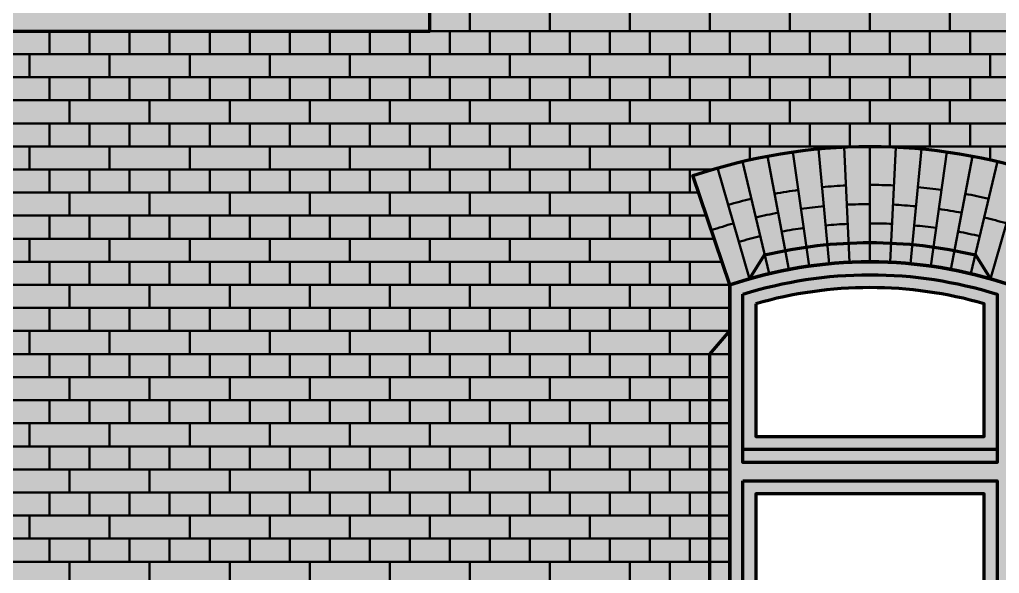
# Model space of a CAD drawing. Header units: millimetres. Extents: x 26 to 140, y 301 to 425.
# Drawn here: x 67.9 to 94.43, y 385.72 to 400.73 of the extents above; entities that cross this region are included whole.
import ezdxf

# ---------------------------------------------------------------- set-up
doc = ezdxf.new("R2010")
doc.units = ezdxf.units.MM
doc.linetypes.add('Volllinie', pattern=[0])
for name, color, linetype, lineweight, true_color in [('Fenster', 178, 'Continuous', 70, 0x000000), ('Rot', 178, 'Continuous', 70, 0x000000), ('Schwarz', 178, 'Continuous', 70, 0x000000), ('Zeichnung', 178, 'Continuous', 25, 0x000000)]:
    doc.layers.add(name, color=color, linetype=linetype, lineweight=lineweight, true_color=true_color)

# ---------------------------------------------------------------- blocks, each defined once
blk = doc.blocks.new('$GROUP$3')
at = {"layer": 'Fenster', "linetype": 'ByBlock', "lineweight": -2}
h = blk.add_hatch(color=0, dxfattribs=at)
edge = h.paths.add_edge_path(flags=0)
edge.add_line((-3.79166666667, -8.124999999927), (3.79166666667, -8.124999999927))
edge.add_line((3.79166666667, -8.124999999927), (3.7916666664491, 7.499999999923))
edge.add_arc((-8.40519e-11, -3.688888888112462), 11.81388888803946, 71.2796183954582, 108.7203816045362)
edge.add_line((-3.791666666616657, 7.499999999924979), (-3.79166666667, -8.124999999927))
h.paths.add_polyline_path([(-3.09166666667, -6.924999999927), (3.0916666666631, -6.924999999927), (3.0916666666631, 1.8375000000988), (-3.09166666667, 1.8375000000988)], flags=0)
edge = h.paths.add_edge_path(flags=0)
edge.add_line((-3.09166666667, 6.986321809501), (-3.09166666667, 3.3875000000988))
edge.add_line((-3.09166666667, 3.3875000000988), (3.091666666603699, 3.3875000000988))
edge.add_line((3.091666666603699, 3.3875000000988), (3.0916666668114, 6.9863218094083))
edge.add_arc((8.8481e-12, -3.688888888115309), 11.1138888880422, 73.84836145413256, 106.1516385457858)
at = {"layer": 'Fenster', "color": 0, "linetype": 'ByBlock', "lineweight": -2, "flags": 128}
for points in [[(-3.79166666667, -8.124999999927), (3.79166666667, -8.124999999927), (3.7916666664491, 7.499999999923, 0.16483516484155), (-3.7916666666172, 7.4999999999266)], [(-3.09166666667, 6.986321809501), (-3.09166666667, 3.3875000000988), (3.0916666666037, 3.3875000000988), (3.0916666668114, 6.9863218094083, 0.14189051982885), (-3.0916666667937, 6.9863218094652)]]:
    blk.add_lwpolyline(points, format="xyb", close=True, dxfattribs=at)
blk.add_lwpolyline([(-3.4416666668026, 7.2461775951125, -0.15365299898056), (3.4416666665815, 7.2461775951258), (3.4416666666077, 2.6875000000987), (-3.44166666667, 2.6875000000987), (-3.4416666668026, 7.2461775951125)], format="xyb", dxfattribs=at)
at = {"layer": 'Fenster', "color": 178, "linetype": 'Volllinie', "lineweight": 70, "ltscale": 2.8, "true_color": 0x000000, "flags": 128}
for points in [[(3.4416666666057, 3.0375000000988), (-3.44166666667, 3.0375000000988)], [(-3.44166666667, -7.2749999999271), (3.4416666666651, -7.2749999999271)]]:
    blk.add_lwpolyline(points, dxfattribs=at)
at = {"layer": 'Fenster', "color": 0, "linetype": 'ByBlock', "lineweight": -2, "flags": 128}
blk.add_lwpolyline([(-3.44166666667, 2.1875000000987), (3.4416666666106, 2.1875000000987), (3.4416666666106, -7.624999999927), (-3.44166666667, -7.624999999927), (-3.44166666667, 2.1875000000987)], dxfattribs=at)
blk.add_lwpolyline([(-3.09166666667, -6.924999999927), (3.0916666666631, -6.924999999927), (3.0916666666631, 1.8375000000988), (-3.09166666667, 1.8375000000988)], close=True, dxfattribs=at)

msp = doc.modelspace()

# ---------------------------------------------------------------- hatches: boundary and pattern name
at = {"layer": 'Rot', "linetype": 'Volllinie', "lineweight": 70, "true_color": 0xcc3300}
h = msp.add_hatch(color=22, dxfattribs=at)
edge = h.paths.add_edge_path(flags=0)
edge.add_line((84.96596666661401, 343.87500000001), (84.96596666661401, 360.12500000001))
edge.add_arc((90.92429999992899, 346.5493055556329), 14.82569444438, 66.30346752314699, 113.6965324768685, ccw=False)
edge.add_line((96.88263333324215, 360.1250000000158), (96.88263333328399, 343.87500000001))
edge.add_line((96.88263333328399, 343.87500000001), (84.96596666661401, 343.87500000001))
edge = h.paths.add_edge_path(flags=0)
edge.add_line((87.13263333328399, 377.91666666668), (87.13263333328399, 393.54166666668))
edge.add_arc((90.924299999949, 382.3527777783834), 11.81388888832744, 71.27961839525898, 108.72038160474091, ccw=False)
edge.add_line((94.71596666661402, 393.54166666668), (94.71596666661401, 377.91666666668))
edge.add_line((94.71596666661401, 377.91666666668), (87.13263333328399, 377.91666666668))
edge = h.paths.add_edge_path(flags=0)
edge.add_line((82.25763333328399, 404.16666666671), (82.25763333328399, 411.97916666672))
edge.add_arc((85.236799999944, 405.1913194445243), 7.41284722219529, 66.30346752313602, 113.69653247686401, ccw=False)
edge.add_line((88.215966666604, 411.9791666667201), (88.215966666604, 404.16666666671))
edge.add_line((88.215966666604, 404.16666666671), (82.25763333328399, 404.16666666671))
edge = h.paths.add_edge_path(flags=0)
edge.add_line((92.54929999994397, 404.1666666667), (92.54929999994397, 411.97916666671))
edge.add_arc((95.52846666661898, 405.1913194445719), 7.412847222148506, 66.30346752285061, 113.69653247714939, ccw=False)
edge.add_line((98.507633333294, 411.9791666667099), (98.507633333294, 404.1666666667))
edge.add_line((98.507633333294, 404.1666666667), (92.54929999994397, 404.1666666667))
h.paths.add_polyline_path([(41.63263333328399, 336.54166666667), (140.215966666614, 336.54166666667), (140.215966666614, 404.16666666662), (105.007633333294, 404.16666666662), (105.007633333294, 415.41666666666), (95.63263333314399, 424.79166666681), (85.13263333339398, 424.79166666681), (75.757633333294, 415.41666666666), (75.757633333294, 404.16666666662), (41.63263333328399, 404.16666666662)], flags=0)

# ---------------------------------------------------------------- linework, layer by layer
at = {"layer": 'Schwarz', "color": 178, "linetype": 'Volllinie', "lineweight": 70, "true_color": 0x000000, "flags": 128}
for points in [[(41.63263333328399, 400.41666666671), (79.007633333294, 400.41666666671), (79.007633333294, 415.41666666671), (79.00763333324397, 416.04166666671), (79.549299999744, 416.04166666676), (79.549299999744, 416.66666666676), (80.09096666624401, 416.66666666681), (80.090966666584, 416.66666666681), (80.090966666584, 417.29166666681), (80.63263333308402, 417.29166666686), (80.63263333307401, 417.91666666686), (81.17429999957398, 417.91666666691), (81.17429999957398, 418.54166666691), (81.715966666074, 418.54166666696), (81.715966666074, 419.16666666696), (82.25763333257402, 419.16666666701), (82.25763333257402, 419.16666666676), (82.25763333257402, 419.79166666676), (82.79929999907398, 419.79166666681), (82.79929999907398, 420.41666666681), (97.96596666746399, 420.41666666681), (97.96596666746399, 419.79166666681), (98.50763333396401, 419.79166666681), (98.50763333396401, 419.16666666676), (99.04930000046397, 419.1666666668), (99.04930000046397, 419.16666666696), (99.04930000046397, 418.54166666696), (99.590966666964, 418.54166666701), (99.590966666964, 418.54166666691), (99.590966666964, 417.91666666691), (100.132633333464, 417.91666666696), (100.132633333464, 417.91666666686), (100.132633333464, 417.29166666686), (100.674299999964, 417.29166666691), (100.674299999964, 416.66666666681), (101.215966666464, 416.66666666686), (101.215966666794, 416.66666666676), (101.215966666794, 416.04166666676), (101.757633333294, 416.04166666681), (101.757633333294, 415.41666666671), (101.757633333294, 400.41666666671), (140.215966666614, 400.41666666671)], [(87.13263333328399, 379.16666666669), (86.59096666661401, 379.79166666668), (86.59096666661401, 391.6666666667), (87.13263333328399, 392.2916666667)]]:
    msp.add_lwpolyline(points, dxfattribs=at)
for points in [[(87.13263333337397, 393.54166666668), (86.12966484051401, 396.50134218985), (86.12966484040402, 396.50134218981, -0.16483516484357), (95.71893515949398, 396.50134218981), (95.71893515938399, 396.50134218985), (94.71596666653397, 393.5416666667)], [(87.65882733293398, 393.70639296595), (88.071680697494, 394.35310841553, -0.11722264654014), (93.77691929707402, 394.35310841679), (94.189773610504, 393.70639626609)]]:
    msp.add_lwpolyline(points, format="xyb", dxfattribs=at)
at = {"layer": 'Schwarz', "flags": 128}
msp.add_lwpolyline([(87.13263333328399, 377.91666666668), (87.13263333328399, 393.54166666668, -0.16483516484336), (94.71596666661401, 393.54166666668), (94.71596666661401, 377.91666666668)], format="xyb", close=True, dxfattribs=at)
at = {"layer": 'Zeichnung', "color": 1, "linetype": 'Volllinie', "lineweight": 50, "true_color": 0xff0000, "flags": 128}
for points in [[(80.09096666662401, 400.41666666671), (80.09096666662401, 401.04166666671)], [(82.257633333294, 400.41666666671), (82.257633333294, 401.04166666671)], [(84.42429999995397, 400.41666666671), (84.42429999995397, 401.04166666671)], [(86.59096666662401, 400.41666666671), (86.59096666662401, 401.04166666671)], [(88.75763333328399, 400.41666666671), (88.75763333328399, 401.04166666671)], [(90.92429999995397, 400.41666666671), (90.92429999995397, 401.04166666671)], [(93.09096666662401, 400.41666666671), (93.09096666662401, 401.04166666671)], [(68.71596666663402, 399.79166666671), (68.71596666663402, 400.41666666671)], [(69.79929999996398, 399.79166666671), (69.79929999996398, 400.41666666671)], [(70.882633333294, 399.79166666671), (70.882633333294, 400.41666666671)], [(71.96596666663402, 399.79166666671), (71.96596666663402, 400.41666666671)], [(73.04929999996398, 399.79166666671), (73.04929999996398, 400.41666666671)], [(74.132633333294, 399.79166666671), (74.132633333294, 400.41666666671)], [(75.21596666663402, 399.79166666671), (75.21596666663402, 400.41666666671)], [(76.29929999996398, 399.79166666671), (76.29929999996398, 400.41666666671)], [(77.382633333294, 399.79166666671), (77.382633333294, 400.41666666671)], [(78.46596666663402, 399.79166666671), (78.46596666663402, 400.41666666671)], [(79.007633333294, 400.41666666671), (102.299299999964, 400.41666666671)], [(79.54929999996398, 399.79166666671), (79.54929999996398, 400.41666666671)], [(80.632633333294, 399.79166666671), (80.632633333294, 400.41666666671)], [(81.71596666663402, 399.79166666671), (81.71596666663402, 400.41666666671)], [(82.79929999996398, 399.79166666671), (82.79929999996398, 400.41666666671)], [(83.882633333294, 399.79166666671), (83.882633333294, 400.41666666671)], [(84.96596666663402, 399.79166666671), (84.96596666663402, 400.41666666671)], [(86.04929999996398, 399.79166666671), (86.04929999996398, 400.41666666671)], [(87.132633333294, 399.79166666671), (87.132633333294, 400.41666666671)], [(88.21596666662401, 399.79166666671), (88.21596666662401, 400.41666666671)], [(89.29929999996398, 399.79166666671), (89.29929999996398, 400.41666666671)], [(90.382633333294, 399.79166666671), (90.382633333294, 400.41666666671)], [(91.46596666662401, 399.79166666671), (91.46596666662401, 400.41666666671)], [(92.54929999996398, 399.79166666671), (92.54929999996398, 400.41666666671)], [(93.632633333294, 399.79166666671), (93.632633333294, 400.41666666671)], [(140.215966666614, 399.79166666671), (41.63263333328399, 399.79166666671)], [(68.17429999995397, 399.79166666671), (68.17429999995397, 399.16666666671)], [(70.34096666662401, 399.79166666671), (70.34096666662401, 399.16666666671)], [(72.50763333328399, 399.79166666671), (72.50763333328399, 399.16666666671)], [(74.67429999995397, 399.79166666671), (74.67429999995397, 399.16666666671)], [(76.84096666662401, 399.79166666671), (76.84096666662401, 399.16666666671)], [(79.00763333328399, 399.79166666671), (79.00763333328399, 399.16666666671)], [(81.17429999995397, 399.79166666671), (81.17429999995397, 399.16666666671)], [(83.34096666662401, 399.79166666671), (83.34096666662401, 399.16666666671)], [(85.50763333328399, 399.79166666671), (85.50763333328399, 399.16666666671)], [(87.67429999995397, 399.79166666671), (87.67429999995397, 399.16666666671)], [(89.84096666662401, 399.79166666671), (89.84096666662401, 399.16666666671)], [(92.007633333294, 399.79166666671), (92.007633333294, 399.16666666671)], [(94.17429999995397, 399.79166666671), (94.17429999995397, 399.16666666671)], [(41.63263333328399, 399.16666666671), (140.215966666624, 399.16666666671)], [(68.71596666662401, 398.54166666671), (68.71596666662401, 399.16666666671)], [(69.79929999995397, 398.54166666671), (69.79929999995397, 399.16666666671)], [(70.88263333328399, 398.54166666671), (70.88263333328399, 399.16666666671)], [(71.96596666662401, 398.54166666671), (71.96596666662401, 399.16666666671)], [(73.04929999995397, 398.54166666671), (73.04929999995397, 399.16666666671)], [(74.13263333328399, 398.54166666671), (74.13263333328399, 399.16666666671)], [(75.21596666662401, 398.54166666671), (75.21596666662401, 399.16666666671)], [(76.29929999995397, 398.54166666671), (76.29929999995397, 399.16666666671)], [(77.382633333294, 398.54166666671), (77.382633333294, 399.16666666671)], [(78.46596666662401, 398.54166666671), (78.46596666662401, 399.16666666671)], [(79.54929999995397, 398.54166666671), (79.54929999995397, 399.16666666671)], [(80.632633333294, 398.54166666671), (80.632633333294, 399.16666666671)], [(81.71596666662401, 398.54166666671), (81.71596666662401, 399.16666666671)], [(82.79929999995397, 398.54166666671), (82.79929999995397, 399.16666666671)], [(83.882633333294, 398.54166666671), (83.882633333294, 399.16666666671)], [(84.96596666662401, 398.54166666671), (84.96596666662401, 399.16666666671)], [(86.04929999995397, 398.54166666671), (86.04929999995397, 399.16666666671)], [(87.13263333328399, 398.54166666671), (87.13263333328399, 399.16666666671)], [(88.21596666662401, 398.54166666671), (88.21596666662401, 399.16666666671)], [(89.29929999995397, 398.54166666671), (89.29929999995397, 399.16666666671)], [(90.38263333328399, 398.54166666671), (90.38263333328399, 399.16666666671)], [(91.46596666662401, 398.54166666671), (91.46596666662401, 399.16666666671)], [(92.54929999995397, 398.54166666671), (92.54929999995397, 399.16666666671)], [(93.63263333328399, 398.54166666671), (93.63263333328399, 399.16666666671)], [(41.63263333328399, 398.54166666671), (140.215966666624, 398.54166666671)], [(69.257633333294, 398.54166666671), (69.257633333294, 397.91666666671)], [(71.42429999995397, 398.54166666671), (71.42429999995397, 397.91666666671)], [(73.59096666662401, 398.54166666671), (73.59096666662401, 397.91666666671)], [(75.757633333294, 398.54166666671), (75.757633333294, 397.91666666671)], [(77.92429999995397, 398.54166666671), (77.92429999995397, 397.91666666671)], [(80.09096666662401, 398.54166666671), (80.09096666662401, 397.91666666671)], [(82.257633333294, 398.54166666671), (82.257633333294, 397.91666666671)], [(84.42429999995397, 398.54166666671), (84.42429999995397, 397.91666666671)], [(86.59096666662401, 398.54166666671), (86.59096666662401, 397.91666666671)], [(88.75763333328399, 398.54166666671), (88.75763333328399, 397.91666666671)], [(90.92429999995397, 398.54166666671), (90.92429999995397, 397.91666666671)], [(93.09096666662401, 398.54166666671), (93.09096666662401, 397.91666666671)], [(41.63263333328399, 397.91666666671), (140.215966666624, 397.91666666671)], [(68.71596666662401, 397.2916666667), (68.71596666662401, 397.91666666671)], [(69.79929999995397, 397.2916666667), (69.79929999995397, 397.91666666671)], [(70.88263333328399, 397.2916666667), (70.88263333328399, 397.91666666671)], [(71.96596666662401, 397.2916666667), (71.96596666662401, 397.91666666671)], [(73.04929999995397, 397.2916666667), (73.04929999995397, 397.91666666671)], [(74.13263333328399, 397.2916666667), (74.13263333328399, 397.91666666671)], [(75.21596666662401, 397.29166666671), (75.21596666662401, 397.91666666671)], [(76.29929999995397, 397.29166666671), (76.29929999995397, 397.91666666671)], [(77.38263333328399, 397.29166666671), (77.38263333328399, 397.91666666671)], [(78.46596666662401, 397.29166666671), (78.46596666662401, 397.91666666671)], [(79.54929999995397, 397.2916666667), (79.54929999995397, 397.91666666671)], [(80.63263333328399, 397.2916666667), (80.63263333328399, 397.91666666671)], [(81.71596666662401, 397.2916666667), (81.71596666662401, 397.91666666671)], [(82.79929999995397, 397.2916666667), (82.79929999995397, 397.91666666671)], [(83.88263333328399, 397.2916666667), (83.88263333328399, 397.91666666671)], [(84.96596666662401, 397.2916666667), (84.96596666662401, 397.91666666671)], [(86.04929999995397, 397.2916666667), (86.04929999995397, 397.91666666671)], [(87.13263333328399, 397.2916666667), (87.13263333328399, 397.91666666671)], [(88.21596666662401, 397.2916666667), (88.21596666662401, 397.91666666671)], [(89.29929999995397, 397.2916666667), (89.29929999995397, 397.91666666671)], [(90.38263333328399, 397.2916666667), (90.38263333328399, 397.91666666671)], [(91.46596666662401, 397.2916666667), (91.46596666662401, 397.91666666671)], [(92.54929999995397, 397.2916666667), (92.54929999995397, 397.91666666671)], [(93.63263333328399, 397.2916666667), (93.63263333328399, 397.91666666671)], [(41.63263333328399, 397.2916666667), (140.215966666624, 397.2916666667)], [(68.17429999995397, 397.2916666667), (68.17429999995397, 396.66666666671)], [(70.34096666662401, 397.2916666667), (70.34096666662401, 396.66666666671)], [(72.50763333328399, 397.2916666667), (72.50763333328399, 396.66666666671)], [(74.67429999995397, 397.2916666667), (74.67429999995397, 396.66666666671)], [(76.84096666662401, 397.2916666667), (76.84096666662401, 396.66666666671)], [(79.00763333328399, 397.2916666667), (79.00763333328399, 396.66666666671)], [(81.17429999995397, 397.2916666667), (81.17429999995397, 396.66666666671)], [(83.34096666662401, 397.2916666667), (83.34096666662401, 396.66666666671)], [(85.50763333328399, 397.2916666667), (85.50763333328399, 396.66666666671)], [(87.67429999995397, 397.2916666667), (87.67429999995397, 396.93387774996)], [(89.27542417519402, 394.05103270193), (88.83926484061402, 397.14544588126)], [(89.823050306624, 394.11522367681), (89.53174822918402, 397.22662061684)], [(89.84096666661401, 397.2916666667), (89.84096666661401, 397.25234085874)], [(90.373074834754, 394.15379535579), (90.227264951704, 397.27539629388)], [(90.92429999713397, 394.16666666671), (90.92429999713397, 397.2916666667)], [(91.47552515952401, 394.15379535579), (91.621335042564, 397.27539629388)], [(92.00763333328399, 397.2916666667), (92.00763333328399, 397.25234085874)], [(92.025549687644, 394.11522367681), (92.31685176508398, 397.22662061684)], [(92.57317581907398, 394.05103270193), (93.00933515365398, 397.14544588126)], [(94.17429999995397, 397.2916666667), (94.17429999995397, 396.93387774996)], [(88.19213247527398, 393.84639475838), (87.469421808594, 396.88667670126)], [(88.73139052247399, 393.96135406267), (88.151323194604, 397.03204890656)], [(93.11720947179401, 393.96135406267), (93.697276799664, 397.03204890656)], [(93.65646751899402, 393.84639475838), (94.379178185674, 396.88667670126)], [(41.63263333328399, 396.66666666671), (86.64842209218398, 396.66666666671)], [(68.71596666662401, 396.04166666671), (68.71596666662401, 396.66666666671)], [(69.79929999995397, 396.04166666671), (69.79929999995397, 396.66666666671)], [(70.88263333328399, 396.04166666671), (70.88263333328399, 396.66666666671)], [(71.96596666662401, 396.04166666671), (71.96596666662401, 396.66666666671)], [(73.04929999995397, 396.04166666671), (73.04929999995397, 396.66666666671)], [(74.13263333328399, 396.04166666671), (74.13263333328399, 396.66666666671)], [(75.21596666662401, 396.04166666671), (75.21596666662401, 396.66666666671)], [(76.29929999995397, 396.04166666671), (76.29929999995397, 396.66666666671)], [(77.38263333328399, 396.04166666671), (77.38263333328399, 396.66666666671)], [(78.46596666662401, 396.04166666671), (78.46596666662401, 396.66666666671)], [(79.54929999995397, 396.04166666671), (79.54929999995397, 396.66666666671)], [(80.63263333328399, 396.04166666671), (80.63263333328399, 396.66666666671)], [(81.71596666662401, 396.04166666671), (81.71596666662401, 396.66666666671)], [(82.79929999995397, 396.04166666671), (82.79929999995397, 396.66666666671)], [(83.88263333328399, 396.04166666671), (83.88263333328399, 396.66666666671)], [(84.96596666662401, 396.04166666671), (84.96596666662401, 396.66666666671)], [(86.04929999995397, 396.66666666671), (86.04929999995397, 396.04166666671)], [(87.65882638419401, 393.7063962646), (86.79504603670398, 396.70964592309)], [(94.18977361007398, 393.7063962646), (95.05355395756402, 396.70964592309)], [(41.63263333328399, 396.04166666671), (86.28543869580398, 396.04166666671)], [(69.25763333328399, 396.04166666671), (69.25763333328399, 395.4166666667)], [(71.42429999995397, 396.04166666671), (71.42429999995397, 395.4166666667)], [(73.59096666662401, 396.04166666671), (73.59096666662401, 395.4166666667)], [(75.75763333328399, 396.04166666671), (75.75763333328399, 395.4166666667)], [(77.92429999995397, 396.04166666671), (77.92429999995397, 395.4166666667)], [(80.09096666662401, 396.04166666671), (80.09096666662401, 395.4166666667)], [(82.257633333294, 396.04166666671), (82.257633333294, 395.4166666667)], [(84.42429999995397, 396.04166666671), (84.42429999995397, 395.4166666667)], [(85.50763333328399, 395.4166666667), (85.50763333328399, 396.04166666671)], [(41.63263333328399, 395.4166666667), (86.49723735519399, 395.4166666667)], [(68.71596666662401, 394.7916666667), (68.71596666662401, 395.4166666667)], [(69.79929999995397, 394.7916666667), (69.79929999995397, 395.4166666667)], [(70.88263333328399, 394.7916666667), (70.88263333328399, 395.4166666667)], [(71.96596666662401, 394.7916666667), (71.96596666662401, 395.4166666667)], [(73.04929999995397, 394.7916666667), (73.04929999995397, 395.4166666667)], [(74.13263333328399, 394.7916666667), (74.13263333328399, 395.4166666667)], [(75.21596666662401, 394.79166666671), (75.21596666662401, 395.4166666667)], [(76.29929999995397, 394.79166666671), (76.29929999995397, 395.4166666667)], [(77.38263333328399, 394.79166666671), (77.38263333328399, 395.4166666667)], [(78.46596666662401, 394.79166666671), (78.46596666662401, 395.4166666667)], [(79.54929999995397, 394.7916666667), (79.54929999995397, 395.4166666667)], [(80.63263333328399, 394.7916666667), (80.63263333328399, 395.4166666667)], [(81.71596666662401, 394.7916666667), (81.71596666662401, 395.4166666667)], [(82.79929999995397, 394.7916666667), (82.79929999995397, 395.4166666667)], [(83.88263333328399, 394.7916666667), (83.88263333328399, 395.4166666667)], [(84.96596666662401, 394.7916666667), (84.96596666662401, 395.4166666667)], [(86.04929999995397, 395.4166666667), (86.04929999995397, 394.7916666667)], [(41.63263333328399, 394.7916666667), (86.709036014584, 394.7916666667)], [(68.17429999995397, 394.7916666667), (68.17429999995397, 394.16666666671)], [(70.34096666661401, 394.7916666667), (70.34096666661401, 394.16666666671)], [(72.50763333328399, 394.7916666667), (72.50763333328399, 394.16666666671)], [(74.67429999995397, 394.7916666667), (74.67429999995397, 394.16666666671)], [(76.84096666661401, 394.7916666667), (76.84096666661401, 394.16666666671)], [(79.00763333328399, 394.7916666667), (79.00763333328399, 394.16666666671)], [(81.17429999995397, 394.7916666667), (81.17429999995397, 394.16666666671)], [(83.34096666662401, 394.7916666667), (83.34096666662401, 394.16666666671)], [(85.50763333328399, 394.7916666667), (85.50763333328399, 394.16666666671)], [(41.63263333328399, 394.16666666671), (86.92083467397401, 394.16666666671)], [(68.71596666662401, 393.5416666667), (68.71596666662401, 394.16666666671)], [(69.79929999995397, 393.5416666667), (69.79929999995397, 394.16666666671)], [(70.88263333328399, 393.5416666667), (70.88263333328399, 394.16666666671)], [(71.96596666662401, 393.5416666667), (71.96596666662401, 394.16666666671)], [(73.04929999995397, 393.5416666667), (73.04929999995397, 394.16666666671)], [(74.13263333328399, 393.5416666667), (74.13263333328399, 394.16666666671)], [(75.21596666662401, 393.5416666667), (75.21596666662401, 394.16666666671)], [(76.29929999995397, 393.5416666667), (76.29929999995397, 394.16666666671)], [(77.38263333328399, 393.5416666667), (77.38263333328399, 394.16666666671)], [(78.46596666662401, 393.5416666667), (78.46596666662401, 394.16666666671)], [(79.54929999995397, 393.5416666667), (79.54929999995397, 394.16666666671)], [(80.63263333328399, 393.5416666667), (80.63263333328399, 394.16666666671)], [(81.71596666662401, 393.5416666667), (81.71596666662401, 394.16666666671)], [(82.79929999995397, 393.5416666667), (82.79929999995397, 394.16666666671)], [(83.88263333328399, 393.5416666667), (83.88263333328399, 394.16666666671)], [(84.96596666662401, 393.5416666667), (84.96596666662401, 394.16666666671)], [(86.04929999995397, 394.16666666671), (86.04929999995397, 393.5416666667)], [(41.63263333328399, 393.5416666667), (87.13263333327399, 393.5416666667)], [(69.25763333328399, 393.5416666667), (69.25763333328399, 392.9166666667)], [(71.42429999995397, 393.5416666667), (71.42429999995397, 392.9166666667)], [(73.59096666662401, 393.5416666667), (73.59096666662401, 392.9166666667)], [(75.75763333328399, 393.5416666667), (75.75763333328399, 392.9166666667)], [(77.92429999995397, 393.5416666667), (77.92429999995397, 392.9166666667)], [(80.09096666662401, 393.5416666667), (80.09096666662401, 392.9166666667)], [(82.25763333328399, 393.5416666667), (82.25763333328399, 392.9166666667)], [(84.42429999995397, 393.5416666667), (84.42429999995397, 392.9166666667)], [(85.50763333328399, 393.5416666667), (85.50763333328399, 392.9166666667)], [(41.63263333328399, 392.9166666667), (87.13263333328399, 392.9166666667)], [(68.71596666661401, 392.2916666667), (68.71596666661401, 392.9166666667)], [(69.79929999995397, 392.2916666667), (69.79929999995397, 392.9166666667)], [(70.88263333328399, 392.2916666667), (70.88263333328399, 392.9166666667)], [(71.96596666662401, 392.2916666667), (71.96596666662401, 392.9166666667)], [(73.04929999995397, 392.2916666667), (73.04929999995397, 392.9166666667)], [(74.13263333328399, 392.2916666667), (74.13263333328399, 392.9166666667)], [(75.21596666662401, 392.29166666671), (75.21596666662401, 392.9166666667)], [(76.29929999995397, 392.29166666671), (76.29929999995397, 392.9166666667)], [(77.38263333328399, 392.29166666671), (77.38263333328399, 392.9166666667)], [(78.46596666662401, 392.29166666671), (78.46596666662401, 392.9166666667)], [(79.54929999995397, 392.2916666667), (79.54929999995397, 392.9166666667)], [(80.63263333328399, 392.2916666667), (80.63263333328399, 392.9166666667)], [(81.71596666662401, 392.2916666667), (81.71596666662401, 392.9166666667)], [(82.79929999995397, 392.2916666667), (82.79929999995397, 392.9166666667)], [(83.88263333328399, 392.2916666667), (83.88263333328399, 392.9166666667)], [(84.96596666662401, 392.2916666667), (84.96596666662401, 392.9166666667)], [(86.04929999995397, 392.9166666667), (86.04929999995397, 392.2916666667)], [(41.63263333328399, 392.2916666667), (87.13263333328399, 392.2916666667)], [(68.17429999995397, 392.2916666667), (68.17429999995397, 391.6666666667)], [(70.34096666661401, 392.2916666667), (70.34096666661401, 391.6666666667)], [(72.50763333328399, 392.2916666667), (72.50763333328399, 391.6666666667)], [(74.67429999995397, 392.2916666667), (74.67429999995397, 391.6666666667)], [(76.84096666661401, 392.2916666667), (76.84096666661401, 391.6666666667)], [(79.00763333328399, 392.2916666667), (79.00763333328399, 391.6666666667)], [(81.17429999995397, 392.2916666667), (81.17429999995397, 391.6666666667)], [(83.34096666661401, 392.2916666667), (83.34096666661401, 391.6666666667)], [(85.50763333328399, 392.2916666667), (85.50763333328399, 391.6666666667)], [(41.63263333328399, 391.6666666667), (87.13263333328399, 391.6666666667)], [(68.71596666661401, 391.0416666667), (68.71596666661401, 391.6666666667)], [(69.79929999995397, 391.0416666667), (69.79929999995397, 391.6666666667)], [(70.88263333328399, 391.0416666667), (70.88263333328399, 391.6666666667)], [(71.96596666662401, 391.0416666667), (71.96596666662401, 391.6666666667)], [(73.04929999995397, 391.0416666667), (73.04929999995397, 391.6666666667)], [(74.13263333328399, 391.0416666667), (74.13263333328399, 391.6666666667)], [(75.21596666662401, 391.0416666667), (75.21596666662401, 391.6666666667)], [(76.29929999995397, 391.0416666667), (76.29929999995397, 391.6666666667)], [(77.38263333328399, 391.0416666667), (77.38263333328399, 391.6666666667)], [(78.46596666662401, 391.0416666667), (78.46596666662401, 391.6666666667)], [(79.54929999995397, 391.0416666667), (79.54929999995397, 391.6666666667)], [(80.63263333328399, 391.0416666667), (80.63263333328399, 391.6666666667)], [(81.71596666662401, 391.0416666667), (81.71596666662401, 391.6666666667)], [(82.79929999995397, 391.0416666667), (82.79929999995397, 391.6666666667)], [(83.88263333328399, 391.0416666667), (83.88263333328399, 391.6666666667)], [(84.96596666662401, 391.0416666667), (84.96596666662401, 391.6666666667)], [(86.04929999995397, 391.6666666667), (86.04929999995397, 391.0416666667)], [(41.63263333328399, 391.0416666667), (87.13263333328399, 391.0416666667)], [(69.25763333328399, 391.0416666667), (69.25763333328399, 390.4166666667)], [(71.42429999995397, 391.0416666667), (71.42429999995397, 390.4166666667)], [(73.59096666662401, 391.0416666667), (73.59096666662401, 390.4166666667)], [(75.75763333328399, 391.0416666667), (75.75763333328399, 390.4166666667)], [(77.92429999995397, 391.0416666667), (77.92429999995397, 390.4166666667)], [(80.09096666662401, 391.0416666667), (80.09096666662401, 390.4166666667)], [(82.25763333328399, 391.0416666667), (82.25763333328399, 390.4166666667)], [(84.42429999995397, 391.0416666667), (84.42429999995397, 390.4166666667)], [(85.50763333328399, 391.0416666667), (85.50763333328399, 390.4166666667)], [(41.63263333328399, 390.4166666667), (87.13263333328399, 390.4166666667)], [(68.71596666661401, 389.7916666667), (68.71596666661401, 390.4166666667)], [(69.79929999995397, 389.7916666667), (69.79929999995397, 390.4166666667)], [(70.88263333328399, 389.7916666667), (70.88263333328399, 390.4166666667)], [(71.96596666661401, 389.7916666667), (71.96596666661401, 390.4166666667)], [(73.04929999995397, 389.7916666667), (73.04929999995397, 390.4166666667)], [(74.13263333328399, 389.7916666667), (74.13263333328399, 390.4166666667)], [(75.21596666661401, 389.7916666667), (75.21596666661401, 390.4166666667)], [(76.29929999995397, 389.7916666667), (76.29929999995397, 390.4166666667)], [(77.38263333328399, 389.7916666667), (77.38263333328399, 390.4166666667)], [(78.46596666661401, 389.7916666667), (78.46596666661401, 390.4166666667)], [(79.54929999995397, 389.7916666667), (79.54929999995397, 390.4166666667)], [(80.63263333328399, 389.7916666667), (80.63263333328399, 390.4166666667)], [(81.71596666661401, 389.7916666667), (81.71596666661401, 390.4166666667)], [(82.79929999995397, 389.7916666667), (82.79929999995397, 390.4166666667)], [(83.88263333328399, 389.7916666667), (83.88263333328399, 390.4166666667)], [(84.96596666662401, 389.7916666667), (84.96596666662401, 390.4166666667)], [(86.04929999995397, 390.4166666667), (86.04929999995397, 389.7916666667)], [(41.63263333328399, 389.7916666667), (87.13263333328399, 389.7916666667)], [(68.17429999995397, 389.7916666667), (68.17429999995397, 389.1666666667)], [(70.34096666661401, 389.7916666667), (70.34096666661401, 389.1666666667)], [(72.50763333328399, 389.7916666667), (72.50763333328399, 389.1666666667)], [(74.67429999995397, 389.7916666667), (74.67429999995397, 389.1666666667)], [(76.84096666661401, 389.7916666667), (76.84096666661401, 389.1666666667)], [(79.00763333328399, 389.7916666667), (79.00763333328399, 389.1666666667)], [(81.17429999995397, 389.7916666667), (81.17429999995397, 389.1666666667)], [(83.34096666661401, 389.7916666667), (83.34096666661401, 389.1666666667)], [(85.50763333328399, 389.7916666667), (85.50763333328399, 389.1666666667)], [(41.63263333328399, 389.1666666667), (87.13263333328399, 389.1666666667)], [(68.71596666661401, 388.5416666667), (68.71596666661401, 389.1666666667)], [(69.79929999995397, 388.5416666667), (69.79929999995397, 389.1666666667)], [(70.88263333328399, 388.5416666667), (70.88263333328399, 389.1666666667)], [(71.96596666661401, 388.5416666667), (71.96596666661401, 389.1666666667)], [(73.04929999995397, 388.5416666667), (73.04929999995397, 389.1666666667)], [(74.13263333328399, 388.5416666667), (74.13263333328399, 389.1666666667)], [(75.21596666661401, 388.5416666667), (75.21596666661401, 389.1666666667)], [(76.29929999995397, 388.5416666667), (76.29929999995397, 389.1666666667)], [(77.38263333328399, 388.5416666667), (77.38263333328399, 389.1666666667)], [(78.46596666661401, 388.5416666667), (78.46596666661401, 389.1666666667)], [(79.54929999995397, 388.5416666667), (79.54929999995397, 389.1666666667)], [(80.63263333328399, 388.5416666667), (80.63263333328399, 389.1666666667)], [(81.71596666661401, 388.5416666667), (81.71596666661401, 389.1666666667)], [(82.79929999995397, 388.5416666667), (82.79929999995397, 389.1666666667)], [(83.88263333328399, 388.5416666667), (83.88263333328399, 389.1666666667)], [(84.96596666662401, 388.5416666667), (84.96596666662401, 389.1666666667)], [(86.04929999995397, 389.1666666667), (86.04929999995397, 388.5416666667)], [(41.63263333328399, 388.5416666667), (87.13263333328399, 388.5416666667)], [(69.25763333328399, 388.5416666667), (69.25763333328399, 387.9166666667)], [(71.42429999995397, 388.5416666667), (71.42429999995397, 387.9166666667)], [(73.59096666661401, 388.5416666667), (73.59096666661401, 387.9166666667)], [(75.75763333328399, 388.5416666667), (75.75763333328399, 387.9166666667)], [(77.92429999995397, 388.5416666667), (77.92429999995397, 387.9166666667)], [(80.09096666662401, 388.5416666667), (80.09096666662401, 387.9166666667)], [(82.25763333328399, 388.5416666667), (82.25763333328399, 387.9166666667)], [(84.42429999995397, 388.5416666667), (84.42429999995397, 387.9166666667)], [(85.50763333328399, 388.5416666667), (85.50763333328399, 387.9166666667)], [(41.63263333328399, 387.9166666667), (87.13263333328399, 387.9166666667)], [(68.71596666661401, 387.29166666669), (68.71596666661401, 387.9166666667)], [(69.79929999995397, 387.29166666669), (69.79929999995397, 387.9166666667)], [(70.88263333328399, 387.29166666669), (70.88263333328399, 387.9166666667)], [(71.96596666661401, 387.29166666669), (71.96596666661401, 387.9166666667)], [(73.04929999995397, 387.29166666669), (73.04929999995397, 387.9166666667)], [(74.13263333328399, 387.29166666669), (74.13263333328399, 387.9166666667)], [(75.21596666661401, 387.2916666667), (75.21596666661401, 387.9166666667)], [(76.29929999995397, 387.2916666667), (76.29929999995397, 387.9166666667)], [(77.38263333328399, 387.2916666667), (77.38263333328399, 387.9166666667)], [(78.46596666661401, 387.2916666667), (78.46596666661401, 387.9166666667)], [(79.54929999995397, 387.29166666669), (79.54929999995397, 387.9166666667)], [(80.63263333328399, 387.29166666669), (80.63263333328399, 387.9166666667)], [(81.71596666661401, 387.29166666669), (81.71596666661401, 387.9166666667)], [(82.79929999995397, 387.29166666669), (82.79929999995397, 387.9166666667)], [(83.88263333328399, 387.29166666669), (83.88263333328399, 387.9166666667)], [(84.96596666661401, 387.29166666669), (84.96596666661401, 387.9166666667)], [(86.04929999995397, 387.9166666667), (86.04929999995397, 387.29166666669)], [(41.63263333328399, 387.29166666669), (87.13263333328399, 387.29166666669)], [(68.17429999995397, 387.29166666669), (68.17429999995397, 386.6666666667)], [(70.34096666661401, 387.29166666669), (70.34096666661401, 386.6666666667)], [(72.50763333328399, 387.29166666669), (72.50763333328399, 386.6666666667)], [(74.67429999995397, 387.29166666669), (74.67429999995397, 386.6666666667)], [(76.84096666661401, 387.29166666669), (76.84096666661401, 386.6666666667)], [(79.00763333328399, 387.29166666669), (79.00763333328399, 386.6666666667)], [(81.17429999995397, 387.29166666669), (81.17429999995397, 386.6666666667)], [(83.34096666661401, 387.29166666669), (83.34096666661401, 386.6666666667)], [(85.50763333328399, 387.29166666669), (85.50763333328399, 386.6666666667)], [(41.63263333328399, 386.6666666667), (87.13263333328399, 386.6666666667)], [(68.71596666661401, 386.0416666667), (68.71596666661401, 386.6666666667)], [(69.79929999995397, 386.0416666667), (69.79929999995397, 386.6666666667)], [(70.88263333328399, 386.0416666667), (70.88263333328399, 386.6666666667)], [(71.96596666661401, 386.0416666667), (71.96596666661401, 386.6666666667)], [(73.04929999995397, 386.0416666667), (73.04929999995397, 386.6666666667)], [(74.13263333328399, 386.0416666667), (74.13263333328399, 386.6666666667)], [(75.21596666661401, 386.0416666667), (75.21596666661401, 386.6666666667)], [(76.29929999995397, 386.0416666667), (76.29929999995397, 386.6666666667)], [(77.38263333328399, 386.0416666667), (77.38263333328399, 386.6666666667)], [(78.46596666661401, 386.0416666667), (78.46596666661401, 386.6666666667)], [(79.54929999995397, 386.0416666667), (79.54929999995397, 386.6666666667)], [(80.63263333328399, 386.0416666667), (80.63263333328399, 386.6666666667)], [(81.71596666661401, 386.0416666667), (81.71596666661401, 386.6666666667)], [(82.79929999995397, 386.0416666667), (82.79929999995397, 386.6666666667)], [(83.88263333328399, 386.0416666667), (83.88263333328399, 386.6666666667)], [(84.96596666661401, 386.0416666667), (84.96596666661401, 386.6666666667)], [(86.04929999995397, 386.6666666667), (86.04929999995397, 386.0416666667)], [(41.63263333328399, 386.0416666667), (87.13263333328399, 386.0416666667)], [(69.25763333328399, 386.0416666667), (69.25763333328399, 385.41666666669)], [(71.42429999995397, 386.0416666667), (71.42429999995397, 385.41666666669)], [(73.59096666661401, 386.0416666667), (73.59096666661401, 385.41666666669)], [(75.75763333328399, 386.0416666667), (75.75763333328399, 385.41666666669)], [(77.92429999995397, 386.0416666667), (77.92429999995397, 385.41666666669)], [(80.09096666661401, 386.0416666667), (80.09096666661401, 385.41666666669)], [(82.25763333328399, 386.0416666667), (82.25763333328399, 385.41666666669)], [(84.42429999995397, 386.0416666667), (84.42429999995397, 385.41666666669)], [(85.50763333328399, 386.0416666667), (85.50763333328399, 385.41666666669)]]:
    msp.add_lwpolyline(points, dxfattribs=at)
for points in [[(88.34467877327347, 396.0084850030128, -0.01166954026971), (88.98465126396371, 396.1139749740822)], [(89.628848808214, 396.1894895151999, -0.01166954021936), (90.27586817652411, 396.2348641362872)], [(90.92429999713397, 396.2500000000339, -0.0116695402353), (91.572731817754, 396.2348641365502)], [(92.2197511861043, 396.1894895157232, -0.01166954025777), (92.86394873041422, 396.1139749748616)], [(87.08297281920403, 395.7085627035898, -0.01166954022113), (87.71032536415362, 395.8732493869616)], [(93.5039212211941, 396.0084850040405, -0.01166954022442), (94.13827463041423, 395.873249388231)], [(87.83077714193394, 395.3665357298202, -0.01166954022357), (88.44135656260471, 395.4967030512461)], [(89.05734447563395, 395.5982395205004, -0.01166954025737), (89.67739909773445, 395.6709239643853)], [(90.30016978893406, 395.7145980574983, -0.01166954023328), (90.92429999713397, 395.7291666667072)], [(91.54843020534406, 395.7145980577612, -0.01166954021969), (92.17120089658385, 395.6709239649086)], [(92.79125551874398, 395.5982395212799, -0.01166954027052), (93.40724343186469, 395.4967030522735)], [(94.01782285263386, 395.3665357310896, -0.01166954022257), (94.62166378425468, 395.2080210953424)], [(86.6311490868452, 395.0215044282465, -0.01166954026389), (87.22693621045477, 395.2080210938473)], [(88.53803435192384, 394.9849210994708, -0.01166954026989), (89.13003768731346, 395.0825040669137)], [(89.72594938725359, 395.1523584135644, -0.0116695402194), (90.32447140135383, 395.1943319787036)], [(90.92429999713397, 395.2083333333744, -0.01166954023126), (91.52412859293383, 395.1943319789661)], [(92.12265060706375, 395.1523584140878, -0.01166954025791), (92.71856230706447, 395.0825040676931)], [(93.31056564253407, 394.9849211005003, -0.01166954022449), (93.89737107485433, 394.8598220739415)], [(87.3708996017046, 394.7074794840979, -0.01166954022104), (87.95122891971346, 394.8598220726721)]]:
    msp.add_lwpolyline(points, format="xyb", dxfattribs=at)

# ---------------------------------------------------------------- block references
at = {"layer": 'Fenster', "color": 178, "linetype": 'Volllinie', "lineweight": 70, "true_color": 0x000000}
msp.add_blockref('$GROUP$3', (90.92429999995397, 386.04166666661), dxfattribs=at)

doc.saveas('drawing.dxf')
